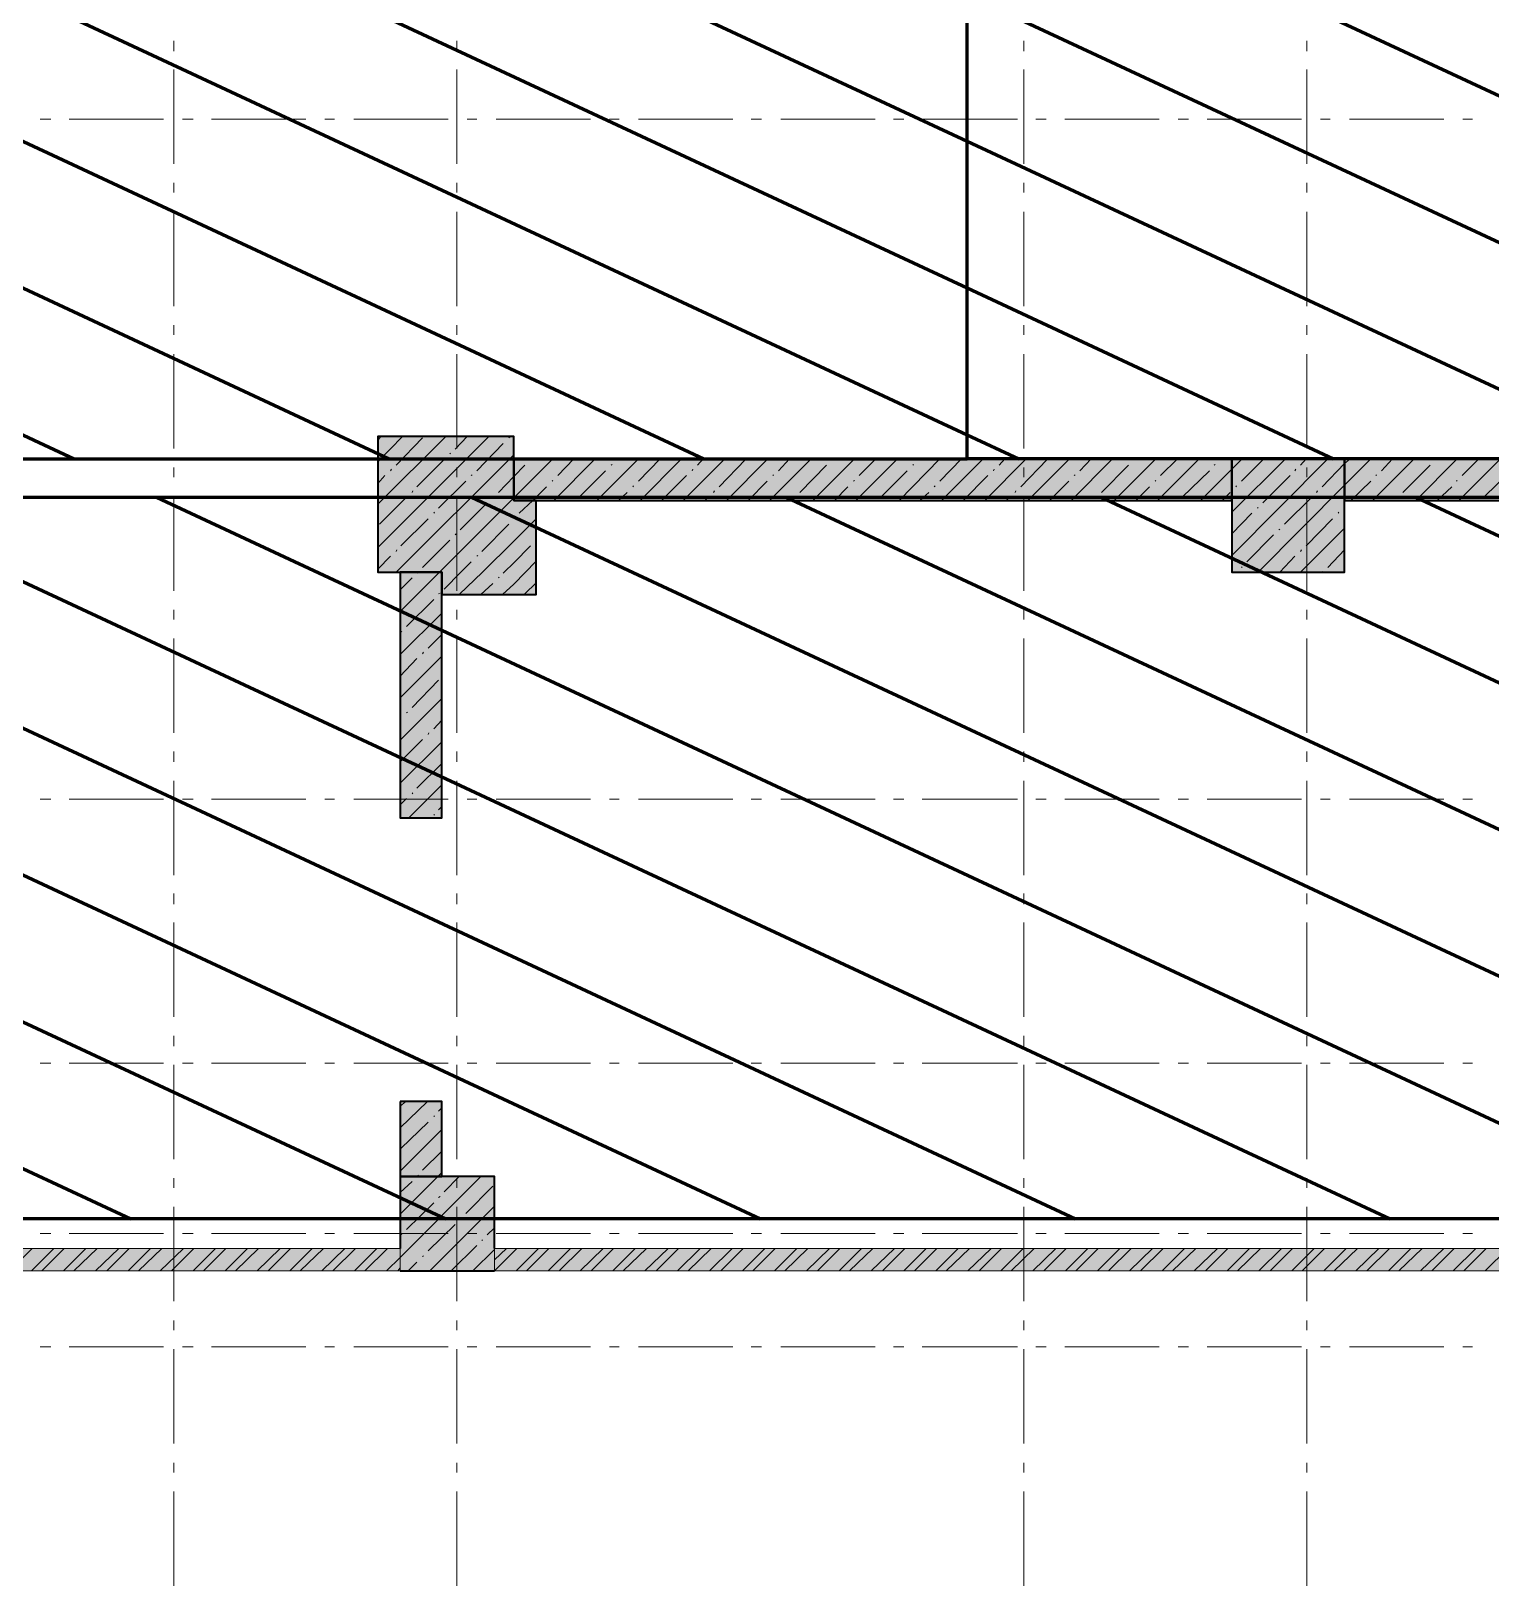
# Model space of a CAD drawing. Header units: millimetres. Extents: x -164500 to 426394, y -23753 to 102118.
# Drawn here: x -144455 to -136722, y 9803 to 18043 of the extents above; entities that cross this region are included whole.
import ezdxf

# ---------------------------------------------------------------- set-up
doc = ezdxf.new("R2010")
doc.units = ezdxf.units.MM
doc.layers.add('0) шлифовка', color=5, linetype='Continuous', lineweight=60)
doc.layers.add('PDF _Геометрия', color=7, linetype='Continuous', true_color=0x1f1f1f)
doc.layers.add('PDF _Сплошная заливка', color=7, linetype='Continuous', true_color=0xffffff)
doc.linetypes.add('зигзаг', pattern='A,0.00254,-5.08,[131,ltypeshp.shx,S=5.08,R=0,X=-5.08,Y=0],-10.16,[131,ltypeshp.shx,S=5.08,R=180,X=5.08,Y=0],-5.08', length=20.32254)
pattern_1 = [(155, (205553.1, 26879), (-297.8825, -638.811), [])]

msp = doc.modelspace()

# ---------------------------------------------------------------- hatches: boundary and pattern name
at = {"layer": '0) шлифовка', "true_color": 0x2776bb}
h = msp.add_hatch(dxfattribs=at)
h.set_pattern_fill('ANSI31', color=152, scale=222, angle=110)
h.set_pattern_definition(pattern_1)
h.paths.add_polyline_path([(-156073.471, 15776.332), (-139496.659, 15776.332), (-139496.659, 27246.871), (-156073.471, 27246.871)])
h = msp.add_hatch(dxfattribs=at)
h.set_pattern_fill('ANSI31', color=152, scale=222, angle=110)
h.set_pattern_definition(pattern_1)
h.paths.add_polyline_path([(-139496.659, 18724.827), (-129939.468, 18724.827), (-129939.468, 15776.332), (-139496.659, 15776.332)])
h = msp.add_hatch(dxfattribs=at)
h.set_pattern_fill('ANSI31', color=152, scale=222, angle=110)
h.set_pattern_definition(pattern_1)
h.paths.add_polyline_path([(-149541.029, 15572.987), (-136247.384, 15572.987), (-136247.384, 11747.569), (-149541.029, 11747.569)])
at = {"layer": 'PDF _Сплошная заливка', "linetype": 'зигзаг', "transparency": 33554559}
h = msp.add_hatch(color=256, dxfattribs=at)
h.paths.add_polyline_path([(-142500.226, 13874.214), (-142279.937, 13874.214), (-142279.937, 15174.771), (-142500.226, 15174.771)])
h.paths.add_polyline_path([(-142279.937, 12370.312), (-142500.226, 12370.312), (-142500.226, 11972.096), (-142279.937, 11972.096)])
h = msp.add_hatch(color=256, dxfattribs=at)
h.paths.add_polyline_path([(-149956.191, 11472.207), (-149956.191, 11590.825), (-152154.853, 11590.825), (-152154.853, 11472.207)])
h.paths.add_polyline_path([(-132887.963, 11590.825), (-132887.963, 11472.207), (-129791.196, 11472.207), (-129791.196, 11590.825)])
h.paths.add_polyline_path([(-132892.2, 11472.207), (-132892.2, 11590.825), (-135993.203, 11590.825), (-135993.203, 11472.207)])
h.paths.add_polyline_path([(-136493.091, 11472.207), (-136493.091, 11590.825), (-142000.338, 11590.825), (-142000.338, 11472.207)])
h.paths.add_polyline_path([(-142500.226, 11472.207), (-142500.226, 11590.825), (-145109.814, 11590.825), (-145109.814, 11472.207)])
h.paths.add_polyline_path([(-146215.5, 11472.207), (-146215.5, 11590.825), (-149452.066, 11590.825), (-149452.066, 11472.207)])

# ---------------------------------------------------------------- linework, layer by layer
at = {"layer": '0) шлифовка'}
for points in [[(-156073.471, 15776.332), (-139496.659, 15776.332), (-139496.659, 27246.871), (-156073.471, 27246.871)], [(-139496.659, 18724.827), (-129939.468, 18724.827), (-129939.468, 15776.332), (-139496.659, 15776.332)], [(-149541.029, 15572.987), (-136247.384, 15572.987), (-136247.384, 11747.569), (-149541.029, 11747.569)]]:
    msp.add_lwpolyline(points, close=True, dxfattribs=at)
at = {"layer": 'PDF _Геометрия', "color": 7, "lineweight": 9}
for points in [[(-143699.112, 17936.867), (-143699.112, 17991.94)], [(-142199.446, 17936.867), (-142199.446, 17991.94)], [(-139195.879, 17936.867), (-139195.879, 17991.94)], [(-137696.213, 17936.867), (-137696.213, 17991.94)], [(-143699.112, 17339.543), (-143699.112, 17839.431)], [(-142199.446, 17339.543), (-142199.446, 17839.431)], [(-139195.879, 17339.543), (-139195.879, 17839.431)], [(-137696.213, 17339.543), (-137696.213, 17839.431)], [(-144406.581, 17576.778), (-144351.508, 17576.778)], [(-144254.073, 17576.778), (-143754.184, 17576.778)], [(-143652.512, 17576.778), (-143597.439, 17576.778)], [(-143500.003, 17576.778), (-143000.115, 17576.778)], [(-142898.443, 17576.778), (-142847.607, 17576.778)], [(-142745.934, 17576.778), (-142246.046, 17576.778)], [(-142144.374, 17576.778), (-142093.537, 17576.778)], [(-141991.865, 17576.778), (-141491.977, 17576.778)], [(-141390.304, 17576.778), (-141339.468, 17576.778)], [(-141237.796, 17576.778), (-140737.908, 17576.778)], [(-140640.472, 17576.778), (-140585.399, 17576.778)], [(-140483.727, 17576.778), (-139983.838, 17576.778)], [(-139886.403, 17576.778), (-139831.33, 17576.778)], [(-139733.894, 17576.778), (-139229.769, 17576.778)], [(-139132.333, 17576.778), (-139077.261, 17576.778)], [(-138979.825, 17576.778), (-138479.937, 17576.778)], [(-138378.264, 17576.778), (-138323.192, 17576.778)], [(-138225.756, 17576.778), (-137725.867, 17576.778)], [(-137624.195, 17576.778), (-137573.359, 17576.778)], [(-137471.687, 17576.778), (-136971.798, 17576.778)], [(-136870.126, 17576.778), (-136819.29, 17576.778)], [(-143699.112, 17187.034), (-143699.112, 17237.87)], [(-142199.446, 17187.034), (-142199.446, 17237.87)], [(-139195.879, 17187.034), (-139195.879, 17237.87)], [(-137696.213, 17187.034), (-137696.213, 17237.87)], [(-143699.112, 16585.474), (-143699.112, 17085.362)], [(-142199.446, 16585.474), (-142199.446, 17085.362)], [(-139195.879, 16585.474), (-139195.879, 17085.362)], [(-137696.213, 16585.474), (-137696.213, 17085.362)], [(-143699.112, 16432.965), (-143699.112, 16483.801)], [(-142199.446, 16432.965), (-142199.446, 16483.801)], [(-139195.879, 16432.965), (-139195.879, 16483.801)], [(-137696.213, 16432.965), (-137696.213, 16483.801)], [(-143699.112, 15831.404), (-143699.112, 16331.293)], [(-142199.446, 15831.404), (-142199.446, 16331.293)], [(-139195.879, 15831.404), (-139195.879, 16331.293)], [(-137696.213, 15831.404), (-137696.213, 16331.293)], [(-143699.112, 15678.896), (-143699.112, 15729.732)], [(-142199.446, 15678.896), (-142199.446, 15729.732)], [(-139195.879, 15678.896), (-139195.879, 15729.732)], [(-137696.213, 15678.896), (-137696.213, 15729.732)], [(-143699.112, 15077.335), (-143699.112, 15577.224)], [(-142199.446, 15077.335), (-142199.446, 15577.224)], [(-139195.879, 15077.335), (-139195.879, 15577.224)], [(-137696.213, 15077.335), (-137696.213, 15577.224)], [(-144406.581, 15572.987), (-144351.508, 15572.987)], [(-144254.073, 15572.987), (-143754.184, 15572.987)], [(-143652.512, 15572.987), (-143597.439, 15572.987)], [(-143500.003, 15572.987), (-143000.115, 15572.987)], [(-142898.443, 15572.987), (-142847.607, 15572.987)], [(-142745.934, 15572.987), (-142246.046, 15572.987)], [(-142144.374, 15572.987), (-142093.537, 15572.987)], [(-141991.865, 15572.987), (-141491.977, 15572.987)], [(-141390.304, 15572.987), (-141339.468, 15572.987)], [(-141237.796, 15572.987), (-140737.908, 15572.987)], [(-140640.472, 15572.987), (-140585.399, 15572.987)], [(-140483.727, 15572.987), (-139983.838, 15572.987)], [(-139886.403, 15572.987), (-139831.33, 15572.987)], [(-139733.894, 15572.987), (-139229.769, 15572.987)], [(-139132.333, 15572.987), (-139077.261, 15572.987)], [(-138979.825, 15572.987), (-138479.937, 15572.987)], [(-138378.264, 15572.987), (-138323.192, 15572.987)], [(-138225.756, 15572.987), (-137725.867, 15572.987)], [(-137624.195, 15572.987), (-137573.359, 15572.987)], [(-137471.687, 15572.987), (-136971.798, 15572.987)], [(-136870.126, 15572.987), (-136819.29, 15572.987)], [(-143699.112, 14924.827), (-143699.112, 14975.663)], [(-142199.446, 14924.827), (-142199.446, 14975.663)], [(-139195.879, 14924.827), (-139195.879, 14975.663)], [(-137696.213, 14924.827), (-137696.213, 14975.663)], [(-143699.112, 14323.266), (-143699.112, 14823.155)], [(-142199.446, 14323.266), (-142199.446, 14823.155)], [(-139195.879, 14323.266), (-139195.879, 14823.155)], [(-137696.213, 14323.266), (-137696.213, 14823.155)], [(-143699.112, 14170.758), (-143699.112, 14225.83)], [(-142199.446, 14170.758), (-142199.446, 14225.83)], [(-139195.879, 14170.758), (-139195.879, 14225.83)], [(-137696.213, 14170.758), (-137696.213, 14225.83)], [(-143699.112, 13569.197), (-143699.112, 14069.086)], [(-142199.446, 13569.197), (-142199.446, 14069.086)], [(-139195.879, 13569.197), (-139195.879, 14069.086)], [(-137696.213, 13569.197), (-137696.213, 14069.086)], [(-144406.581, 13971.65), (-144351.508, 13971.65)], [(-144254.073, 13971.65), (-143754.184, 13971.65)], [(-143652.512, 13971.65), (-143597.439, 13971.65)], [(-143500.003, 13971.65), (-143000.115, 13971.65)], [(-142898.443, 13971.65), (-142847.607, 13971.65)], [(-142745.934, 13971.65), (-142246.046, 13971.65)], [(-142144.374, 13971.65), (-142093.537, 13971.65)], [(-141991.865, 13971.65), (-141491.977, 13971.65)], [(-141390.304, 13971.65), (-141339.468, 13971.65)], [(-141237.796, 13971.65), (-140737.908, 13971.65)], [(-140640.472, 13971.65), (-140585.399, 13971.65)], [(-140483.727, 13971.65), (-139983.838, 13971.65)], [(-139886.403, 13971.65), (-139831.33, 13971.65)], [(-139733.894, 13971.65), (-139229.769, 13971.65)], [(-139132.333, 13971.65), (-139077.261, 13971.65)], [(-138979.825, 13971.65), (-138479.937, 13971.65)], [(-138378.264, 13971.65), (-138323.192, 13971.65)], [(-138225.756, 13971.65), (-137725.867, 13971.65)], [(-137624.195, 13971.65), (-137573.359, 13971.65)], [(-137471.687, 13971.65), (-136971.798, 13971.65)], [(-136870.126, 13971.65), (-136819.29, 13971.65)], [(-143699.112, 13416.689), (-143699.112, 13471.761)], [(-142199.446, 13416.689), (-142199.446, 13471.761)], [(-139195.879, 13416.689), (-139195.879, 13471.761)], [(-137696.213, 13416.689), (-137696.213, 13471.761)], [(-143699.112, 12819.364), (-143699.112, 13319.253)], [(-142199.446, 12819.364), (-142199.446, 13319.253)], [(-139195.879, 12819.364), (-139195.879, 13319.253)], [(-137696.213, 12819.364), (-137696.213, 13319.253)], [(-143699.112, 12662.62), (-143699.112, 12717.692)], [(-142199.446, 12662.62), (-142199.446, 12717.692)], [(-139195.879, 12662.62), (-139195.879, 12717.692)], [(-137696.213, 12662.62), (-137696.213, 12717.692)], [(-144406.581, 12573.656), (-144351.508, 12573.656)], [(-144254.073, 12573.656), (-143754.184, 12573.656)], [(-143699.112, 12065.295), (-143699.112, 12565.184)], [(-143652.512, 12573.656), (-143597.439, 12573.656)], [(-143500.003, 12573.656), (-143000.115, 12573.656)], [(-142898.443, 12573.656), (-142847.607, 12573.656)], [(-142745.934, 12573.656), (-142246.046, 12573.656)], [(-142199.446, 12065.295), (-142199.446, 12565.184)], [(-142144.374, 12573.656), (-142093.537, 12573.656)], [(-141991.865, 12573.656), (-141491.977, 12573.656)], [(-141390.304, 12573.656), (-141339.468, 12573.656)], [(-141237.796, 12573.656), (-140737.908, 12573.656)], [(-140640.472, 12573.656), (-140585.399, 12573.656)], [(-140483.727, 12573.656), (-139983.838, 12573.656)], [(-139886.403, 12573.656), (-139831.33, 12573.656)], [(-139733.894, 12573.656), (-139229.769, 12573.656)], [(-139195.879, 12065.295), (-139195.879, 12565.184)], [(-139132.333, 12573.656), (-139077.261, 12573.656)], [(-138979.825, 12573.656), (-138479.937, 12573.656)], [(-138378.264, 12573.656), (-138323.192, 12573.656)], [(-138225.756, 12573.656), (-137725.867, 12573.656)], [(-137696.213, 12065.295), (-137696.213, 12565.184)], [(-137624.195, 12573.656), (-137573.359, 12573.656)], [(-137471.687, 12573.656), (-136971.798, 12573.656)], [(-136870.126, 12573.656), (-136819.29, 12573.656)], [(-143699.112, 11912.787), (-143699.112, 11963.623)], [(-142199.446, 11912.787), (-142199.446, 11963.623)], [(-139195.879, 11912.787), (-139195.879, 11963.623)], [(-137696.213, 11912.787), (-137696.213, 11963.623)], [(-143699.112, 11311.226), (-143699.112, 11811.115)], [(-142199.446, 11311.226), (-142199.446, 11811.115)], [(-139195.879, 11311.226), (-139195.879, 11811.115)], [(-137696.213, 11311.226), (-137696.213, 11811.115)], [(-144406.581, 11671.315), (-144351.508, 11671.315)], [(-144254.073, 11671.315), (-143754.184, 11671.315)], [(-143652.512, 11671.315), (-143597.439, 11671.315)], [(-143500.003, 11671.315), (-143000.115, 11671.315)], [(-142898.443, 11671.315), (-142847.607, 11671.315)], [(-142745.934, 11671.315), (-142246.046, 11671.315)], [(-142144.374, 11671.315), (-142093.537, 11671.315)], [(-141991.865, 11671.315), (-141491.977, 11671.315)], [(-141390.304, 11671.315), (-141339.468, 11671.315)], [(-141237.796, 11671.315), (-140737.908, 11671.315)], [(-140640.472, 11671.315), (-140585.399, 11671.315)], [(-140483.727, 11671.315), (-139983.838, 11671.315)], [(-139886.403, 11671.315), (-139831.33, 11671.315)], [(-139733.894, 11671.315), (-139229.769, 11671.315)], [(-139132.333, 11671.315), (-139077.261, 11671.315)], [(-138979.825, 11671.315), (-138479.937, 11671.315)], [(-138378.264, 11671.315), (-138323.192, 11671.315)], [(-138225.756, 11671.315), (-137725.867, 11671.315)], [(-137624.195, 11671.315), (-137573.359, 11671.315)], [(-137471.687, 11671.315), (-136971.798, 11671.315)], [(-136870.126, 11671.315), (-136819.29, 11671.315)], [(-142500.226, 11590.825), (-142500.226, 11472.207)], [(-142000.338, 11472.207), (-142000.338, 11590.825)], [(-143699.112, 11158.718), (-143699.112, 11209.554)], [(-142199.446, 11158.718), (-142199.446, 11209.554)], [(-139195.879, 11158.718), (-139195.879, 11209.554)], [(-137696.213, 11158.718), (-137696.213, 11209.554)], [(-144406.581, 11069.754), (-144351.508, 11069.754)], [(-144254.073, 11069.754), (-143754.184, 11069.754)], [(-143699.112, 10557.157), (-143699.112, 11057.045)], [(-143652.512, 11069.754), (-143597.439, 11069.754)], [(-143500.003, 11069.754), (-143000.115, 11069.754)], [(-142898.443, 11069.754), (-142847.607, 11069.754)], [(-142745.934, 11069.754), (-142246.046, 11069.754)], [(-142199.446, 10557.157), (-142199.446, 11057.045)], [(-142144.374, 11069.754), (-142093.537, 11069.754)], [(-141991.865, 11069.754), (-141491.977, 11069.754)], [(-141390.304, 11069.754), (-141339.468, 11069.754)], [(-141237.796, 11069.754), (-140737.908, 11069.754)], [(-140640.472, 11069.754), (-140585.399, 11069.754)], [(-140483.727, 11069.754), (-139983.838, 11069.754)], [(-139886.403, 11069.754), (-139831.33, 11069.754)], [(-139733.894, 11069.754), (-139229.769, 11069.754)], [(-139195.879, 10557.157), (-139195.879, 11057.045)], [(-139132.333, 11069.754), (-139077.261, 11069.754)], [(-138979.825, 11069.754), (-138479.937, 11069.754)], [(-138378.264, 11069.754), (-138323.192, 11069.754)], [(-138225.756, 11069.754), (-137725.867, 11069.754)], [(-137696.213, 10557.157), (-137696.213, 11057.045)], [(-137624.195, 11069.754), (-137573.359, 11069.754)], [(-137471.687, 11069.754), (-136971.798, 11069.754)], [(-136870.126, 11069.754), (-136819.29, 11069.754)], [(-143699.112, 10404.649), (-143699.112, 10455.485)], [(-142199.446, 10404.649), (-142199.446, 10455.485)], [(-139195.879, 10404.649), (-139195.879, 10455.485)], [(-137696.213, 10404.649), (-137696.213, 10455.485)], [(-143699.112, 9803.088), (-143699.112, 10302.976)], [(-142199.446, 9803.088), (-142199.446, 10302.976)], [(-139195.879, 9803.088), (-139195.879, 10302.976)], [(-137696.213, 9803.088), (-137696.213, 10302.976)]]:
    msp.add_lwpolyline(points, dxfattribs=at)
at = {"layer": 'PDF _Геометрия', "lineweight": 9}
for points in [[(-142618.844, 15759.387), (-142487.517, 15894.95)], [(-142618.844, 15534.86), (-142258.755, 15894.95)], [(-142618.844, 15306.098), (-142029.992, 15894.95)], [(-142618.844, 15873.768), (-142601.899, 15894.95)], [(-142521.408, 15742.441), (-142381.609, 15886.477)], [(-142207.919, 15827.168), (-142144.374, 15894.95)], [(-142093.537, 15712.787), (-141953.738, 15856.822)], [(-141924.084, 15886.477), (-141919.847, 15890.713)], [(-142521.408, 15174.771), (-141898.666, 15797.514)], [(-142500.226, 14967.19), (-142292.646, 15174.771), (-141898.666, 15568.751), (-141691.085, 15776.332)], [(-142411.263, 15628.06), (-142267.228, 15772.096)], [(-142237.573, 15801.75), (-142233.337, 15805.986)], [(-141979.156, 15598.406), (-141898.666, 15683.132), (-141839.357, 15742.441)], [(-141809.702, 15772.096), (-141805.466, 15776.332)], [(-141686.848, 15556.042), (-141466.559, 15776.332)], [(-141665.667, 15687.369), (-141580.94, 15776.332)], [(-141458.086, 15556.042), (-141237.796, 15776.332)], [(-141381.832, 15742.441), (-141377.595, 15746.678)], [(-141352.177, 15772.096), (-141352.177, 15776.332)], [(-141237.796, 15657.714), (-141123.415, 15776.332)], [(-141229.323, 15556.042), (-141009.034, 15776.332)], [(-141000.561, 15556.042), (-140780.271, 15776.332)], [(-140924.307, 15742.441), (-140894.652, 15776.332)], [(-140809.925, 15628.06), (-140670.126, 15772.096)], [(-140771.798, 15556.042), (-140551.508, 15776.332)], [(-140543.036, 15556.042), (-140322.746, 15776.332)], [(-140496.436, 15712.787), (-140437.127, 15776.332)], [(-140382.055, 15598.406), (-140242.255, 15742.441)], [(-140314.273, 15556.042), (-140093.983, 15776.332)], [(-140212.601, 15772.096), (-140208.365, 15776.332)], [(-140085.511, 15556.042), (-139865.221, 15776.332)], [(-140068.565, 15687.369), (-139979.602, 15776.332)], [(-139856.748, 15556.042), (-139640.695, 15776.332)], [(-139784.73, 15742.441), (-139780.494, 15746.678)], [(-139755.076, 15772.096), (-139750.84, 15776.332)], [(-139640.695, 15657.714), (-139526.313, 15776.332)], [(-139632.222, 15556.042), (-139411.932, 15776.332)], [(-139403.459, 15556.042), (-139183.17, 15776.332)], [(-139327.205, 15742.441), (-139297.551, 15776.332)], [(-139212.824, 15628.06), (-139073.025, 15772.096)], [(-139174.697, 15556.042), (-138954.407, 15776.332)], [(-138945.934, 15556.042), (-138725.644, 15776.332)], [(-138899.335, 15712.787), (-138840.026, 15776.332)], [(-138784.953, 15598.406), (-138640.918, 15742.441)], [(-138717.172, 15556.042), (-138496.882, 15776.332)], [(-138615.5, 15772.096), (-138611.263, 15776.332)], [(-138488.409, 15556.042), (-138268.119, 15776.332)], [(-138471.464, 15687.369), (-138382.501, 15776.332)], [(-138259.647, 15556.042), (-138094.429, 15721.259), (-138039.357, 15776.332)], [(-138187.629, 15742.441), (-138183.392, 15746.678)], [(-138157.974, 15772.096), (-138153.738, 15776.332)], [(-138094.429, 15492.497), (-137810.594, 15776.332)], [(-138094.429, 15263.734), (-137586.068, 15776.332)], [(-138043.593, 15657.714), (-137924.976, 15776.332)], [(-137954.63, 15174.771), (-137497.105, 15636.533), (-137357.306, 15776.332)], [(-137730.104, 15742.441), (-137700.449, 15776.332)], [(-137615.722, 15628.06), (-137497.105, 15750.914), (-137471.687, 15772.096)], [(-137348.833, 15556.042), (-137128.543, 15776.332)], [(-137302.233, 15712.787), (-137242.924, 15776.332)], [(-137187.852, 15598.406), (-137043.816, 15742.441)], [(-137120.07, 15556.042), (-136899.78, 15776.332)], [(-137018.398, 15772.096), (-137014.162, 15776.332)], [(-136891.308, 15556.042), (-136671.018, 15776.332)], [(-136874.362, 15687.369), (-136785.399, 15776.332)], [(-142618.844, 15645.005), (-142580.717, 15687.369)], [(-142551.063, 15712.787), (-142546.826, 15721.259)], [(-142296.882, 15513.679), (-142152.846, 15657.714)], [(-142123.192, 15687.369), (-142118.955, 15691.605)], [(-141695.321, 15657.714), (-141691.085, 15661.951)], [(-141551.285, 15572.987), (-141411.486, 15712.787)], [(-141114.942, 15556.042), (-140983.615, 15687.369)], [(-140953.961, 15712.787), (-140949.725, 15721.259)], [(-140657.417, 15556.042), (-140555.745, 15657.714)], [(-140526.09, 15687.369), (-140521.854, 15691.605)], [(-140098.22, 15657.714), (-140093.983, 15661.951)], [(-139954.184, 15572.987), (-139814.385, 15712.787)], [(-139517.841, 15556.042), (-139386.514, 15687.369)], [(-139356.86, 15712.787), (-139352.623, 15721.259)], [(-139060.316, 15556.042), (-138958.643, 15657.714)], [(-138928.989, 15687.369), (-138924.753, 15691.605)], [(-138501.118, 15657.714), (-138496.882, 15661.951)], [(-138357.083, 15572.987), (-138213.047, 15712.787)], [(-137929.212, 15543.333), (-137785.176, 15687.369)], [(-137759.758, 15712.787), (-137755.522, 15721.259)], [(-137463.214, 15556.042), (-137357.306, 15657.714)], [(-137331.887, 15687.369), (-137327.651, 15691.605)], [(-136904.017, 15657.714), (-136899.78, 15661.951)], [(-136759.981, 15572.987), (-136615.945, 15712.787)], [(-142436.681, 15598.406), (-142432.445, 15606.878)], [(-142008.811, 15572.987), (-142004.574, 15577.224)], [(-141869.011, 15488.261), (-141796.993, 15556.042), (-141724.976, 15628.06)], [(-141343.705, 15556.042), (-141297.105, 15598.406)], [(-141267.45, 15628.06), (-141263.214, 15632.296)], [(-140839.58, 15598.406), (-140835.343, 15606.878)], [(-140411.709, 15572.987), (-140407.473, 15577.224)], [(-140199.892, 15556.042), (-140127.874, 15628.06)], [(-139746.603, 15556.042), (-139700.003, 15598.406)], [(-139670.349, 15628.06), (-139666.113, 15632.296)], [(-139242.478, 15598.406), (-139238.242, 15606.878)], [(-138814.608, 15572.987), (-138810.371, 15577.224)], [(-138602.79, 15556.042), (-138530.773, 15628.06)], [(-138145.265, 15556.042), (-138102.902, 15598.406)], [(-138073.248, 15628.06), (-138069.011, 15632.296)], [(-137645.377, 15598.406), (-137641.141, 15606.878)], [(-137217.506, 15572.987), (-137213.27, 15577.224)], [(-137005.689, 15556.042), (-136929.435, 15628.06)], [(-142610.371, 15428.952), (-142466.336, 15572.987)], [(-142322.3, 15488.261), (-142318.064, 15492.497)], [(-142182.501, 15399.297), (-142038.465, 15543.333)], [(-140886.18, 15556.042), (-140869.234, 15572.987)], [(-139289.078, 15556.042), (-139272.133, 15572.987)], [(-137958.866, 15513.679), (-137954.63, 15517.915)], [(-137814.831, 15428.952), (-137670.795, 15572.987)], [(-137530.996, 15488.261), (-137526.759, 15492.497)], [(-137501.341, 15513.679), (-137497.105, 15522.151)], [(-142495.99, 15314.571), (-142351.954, 15458.606)], [(-142186.737, 15056.154), (-142063.883, 15174.771), (-141898.666, 15339.989), (-141780.048, 15458.606)], [(-142068.119, 15284.916), (-141924.084, 15428.952)], [(-141894.429, 15458.606), (-141890.193, 15462.843)], [(-138094.429, 15378.116), (-137988.521, 15488.261)], [(-137700.449, 15314.571), (-137560.65, 15458.606)], [(-142381.609, 15200.189), (-142237.573, 15344.225)], [(-142207.919, 15373.879), (-142203.682, 15378.116)], [(-141780.048, 15344.225), (-141780.048, 15348.461)], [(-138013.939, 15229.844), (-137874.139, 15373.879)], [(-137844.485, 15399.297), (-137840.249, 15403.534)], [(-137730.104, 15174.771), (-137497.105, 15407.77)], [(-142618.844, 15191.717), (-142551.063, 15259.498)], [(-142521.408, 15284.916), (-142517.172, 15293.389)], [(-142093.537, 15259.498), (-142089.301, 15263.734)], [(-141953.738, 15170.535), (-141949.502, 15174.771), (-141898.666, 15225.607), (-141809.702, 15314.571)], [(-137840.249, 15174.771), (-137759.758, 15259.498)], [(-137730.104, 15284.916), (-137725.867, 15293.389)], [(-137586.068, 15200.189), (-137497.105, 15293.389)], [(-142411.263, 15170.535), (-142407.027, 15174.771), (-142402.79, 15179.008)], [(-142267.228, 15085.808), (-142178.264, 15174.771), (-142123.192, 15229.844)], [(-141957.974, 15056.154), (-141898.666, 15111.226), (-141780.048, 15234.08)], [(-138043.593, 15200.189), (-138039.357, 15204.426)], [(-137615.722, 15174.771), (-137611.486, 15179.008)], [(-137501.341, 15174.771), (-137497.105, 15179.008)], [(-142500.226, 15081.572), (-142436.681, 15145.117)], [(-142072.356, 15056.154), (-142008.811, 15115.462)], [(-141979.156, 15145.117), (-141974.92, 15149.353)], [(-141839.357, 15060.39), (-141780.048, 15119.699)], [(-142466.336, 14886.7), (-142322.3, 15030.736)], [(-142296.882, 15060.39), (-142288.409, 15064.626)], [(-142500.226, 14738.428), (-142279.937, 14958.718)], [(-142495.99, 14857.045), (-142491.754, 14861.282)], [(-142351.954, 14772.319), (-142279.937, 14844.336)], [(-142381.609, 14742.664), (-142377.372, 14751.137)], [(-142500.226, 14509.665), (-142279.937, 14729.955)], [(-142500.226, 14624.047), (-142411.263, 14717.246)], [(-142436.681, 14458.829), (-142296.882, 14602.865)], [(-142500.226, 14285.139), (-142279.937, 14505.429)], [(-142466.336, 14429.175), (-142462.099, 14433.411)], [(-142500.226, 14399.52), (-142495.99, 14403.757)], [(-142322.3, 14344.448), (-142279.937, 14391.048)], [(-142500.226, 14170.758), (-142381.609, 14289.375)], [(-142500.226, 14056.377), (-142279.937, 14276.666)], [(-142351.954, 14314.793), (-142347.718, 14323.266)], [(-142411.263, 14030.958), (-142279.937, 14162.285)], [(-142453.627, 13874.214), (-142279.937, 14047.904)], [(-142500.226, 13941.995), (-142466.336, 13975.886)], [(-142436.681, 14001.304), (-142432.445, 14005.54)], [(-142296.882, 13916.577), (-142279.937, 13933.523)], [(-142322.3, 13886.923), (-142318.064, 13891.159)], [(-142500.226, 12230.513), (-142356.191, 12370.312)], [(-142500.226, 12344.894), (-142470.572, 12370.312)], [(-142322.3, 12289.821), (-142318.064, 12294.058)], [(-142296.882, 12319.476), (-142279.937, 12336.421)], [(-142500.226, 12001.75), (-142279.937, 12222.04)], [(-142495.99, 12120.368), (-142351.954, 12260.167)], [(-142381.609, 12005.986), (-142279.937, 12107.659)], [(-142500.226, 11772.987), (-142301.118, 11972.096), (-142279.937, 11993.277)], [(-142500.226, 11544.225), (-142072.356, 11972.096)], [(-142411.263, 11976.332), (-142402.79, 11980.568)], [(-142267.228, 11891.605), (-142186.737, 11972.096)], [(-142500.226, 11887.369), (-142436.681, 11946.678)], [(-142296.882, 11861.951), (-142288.409, 11866.187)], [(-142152.846, 11777.224), (-142008.811, 11921.259)], [(-142466.336, 11692.497), (-142322.3, 11832.296)], [(-142343.482, 11472.207), (-142000.338, 11815.351)], [(-142351.954, 11578.116), (-142207.919, 11717.915)], [(-142182.501, 11747.569), (-142178.264, 11751.806)], [(-142038.465, 11662.843), (-142000.338, 11700.97)], [(-142495.99, 11662.843), (-142491.754, 11667.079)], [(-142068.119, 11633.188), (-142063.883, 11637.424)], [(-142381.609, 11548.461), (-142377.372, 11552.698)], [(-142229.1, 11472.207), (-142093.537, 11607.77)], [(-142114.719, 11472.207), (-142000.338, 11586.588)], [(-142457.863, 11472.207), (-142411.263, 11518.807)], [(-142000.338, 11472.207), (-142000.338, 11472.207)]]:
    msp.add_lwpolyline(points, dxfattribs=at)
at = {"layer": 'PDF _Геометрия', "color": 7, "lineweight": 40}
for points in [[(-142279.937, 15056.154), (-141898.666, 15056.154), (-141780.048, 15056.154), (-141780.048, 15556.042), (-141898.666, 15556.042), (-141898.666, 15894.95), (-142618.844, 15894.95), (-142618.844, 15174.771), (-142279.937, 15174.771)], [(-138094.429, 15776.332), (-141898.666, 15776.332), (-141898.666, 15556.042), (-138094.429, 15556.042)], [(-137497.105, 15776.332), (-138094.429, 15776.332), (-138094.429, 15174.771), (-137497.105, 15174.771)], [(-142500.226, 15174.771), (-142500.226, 13874.214), (-142279.937, 13874.214), (-142279.937, 15174.771)], [(-142500.226, 12370.312), (-142500.226, 11972.096), (-142279.937, 11972.096), (-142279.937, 12370.312)]]:
    msp.add_lwpolyline(points, close=True, dxfattribs=at)
for points in [[(-129558.197, 14573.21), (-135993.203, 14573.21), (-135993.203, 15556.042), (-134294.429, 15556.042), (-134294.429, 15776.332), (-137497.105, 15776.332), (-137497.105, 15556.042), (-136213.493, 15556.042), (-136213.493, 13874.214), (-135993.203, 13874.214), (-135993.203, 14352.921), (-129439.58, 14352.921), (-129439.58, 14573.21)], [(-142000.338, 11590.825), (-142000.338, 11972.096), (-142500.226, 11972.096), (-142500.226, 11590.825)], [(-142500.226, 11472.207), (-142000.338, 11472.207)]]:
    msp.add_lwpolyline(points, dxfattribs=at)
at = {"layer": 'PDF _Геометрия', "color": 16, "lineweight": 9, "true_color": 0x800000}
for points in [[(-142500.226, 11590.825), (-145109.814, 11590.825), (-145109.814, 11472.207), (-142500.226, 11472.207)], [(-142000.338, 11472.207), (-136493.091, 11472.207), (-136493.091, 11590.825), (-142000.338, 11590.825)]]:
    msp.add_lwpolyline(points, close=True, dxfattribs=at)
at = {"layer": 'PDF _Геометрия', "color": 15, "lineweight": 9, "true_color": 0xa54a4a}
for points in [[(-144567.562, 11472.207), (-144448.944, 11590.825)], [(-144453.181, 11472.207), (-144334.563, 11590.825)], [(-144398.108, 11472.207), (-144279.491, 11590.825)], [(-144283.727, 11472.207), (-144165.109, 11590.825)], [(-144228.654, 11472.207), (-144105.801, 11590.825)], [(-144114.273, 11472.207), (-143991.419, 11590.825)], [(-144054.964, 11472.207), (-143936.347, 11590.825)], [(-143940.583, 11472.207), (-143821.966, 11590.825)], [(-143885.511, 11472.207), (-143762.657, 11590.825)], [(-143771.129, 11472.207), (-143648.275, 11590.825)], [(-143711.821, 11472.207), (-143593.203, 11590.825)], [(-143597.439, 11472.207), (-143478.822, 11590.825)], [(-143542.367, 11472.207), (-143423.749, 11590.825)], [(-143427.986, 11472.207), (-143309.368, 11590.825)], [(-143372.913, 11472.207), (-143250.059, 11590.825)], [(-143258.532, 11472.207), (-143135.678, 11590.825)], [(-143199.223, 11472.207), (-143080.605, 11590.825)], [(-143084.842, 11472.207), (-142966.224, 11590.825)], [(-143029.769, 11472.207), (-142906.915, 11590.825)], [(-142915.388, 11472.207), (-142792.534, 11590.825)], [(-142856.079, 11472.207), (-142737.462, 11590.825)], [(-142741.698, 11472.207), (-142623.08, 11590.825)], [(-142686.625, 11472.207), (-142568.008, 11590.825)], [(-142572.244, 11472.207), (-142500.226, 11544.225)], [(-142000.338, 11531.516), (-141936.793, 11590.825)], [(-142000.338, 11472.207), (-141881.72, 11590.825)], [(-141885.957, 11472.207), (-141767.339, 11590.825)], [(-141830.884, 11472.207), (-141712.267, 11590.825)], [(-141716.503, 11472.207), (-141597.885, 11590.825)], [(-141657.194, 11472.207), (-141538.576, 11590.825)], [(-141547.049, 11472.207), (-141424.195, 11590.825)], [(-141487.74, 11472.207), (-141369.123, 11590.825)], [(-141373.359, 11472.207), (-141254.741, 11590.825)], [(-141318.287, 11472.207), (-141195.433, 11590.825)], [(-141203.905, 11472.207), (-141081.051, 11590.825)], [(-141144.597, 11472.207), (-141025.979, 11590.825)], [(-141030.215, 11472.207), (-140911.598, 11590.825)], [(-140975.143, 11472.207), (-140852.289, 11590.825)], [(-140860.762, 11472.207), (-140742.144, 11590.825)], [(-140801.453, 11472.207), (-140682.835, 11590.825)], [(-140687.071, 11472.207), (-140568.454, 11590.825)], [(-140631.999, 11472.207), (-140513.381, 11590.825)], [(-140517.618, 11472.207), (-140399, 11590.825)], [(-140462.545, 11472.207), (-140339.691, 11590.825)], [(-140348.164, 11472.207), (-140225.31, 11590.825)], [(-140288.855, 11472.207), (-140170.238, 11590.825)], [(-140174.474, 11472.207), (-140055.856, 11590.825)], [(-140119.401, 11472.207), (-139996.547, 11590.825)], [(-140005.02, 11472.207), (-139882.166, 11590.825)], [(-139945.711, 11472.207), (-139827.094, 11590.825)], [(-139831.33, 11472.207), (-139712.712, 11590.825)], [(-139776.258, 11472.207), (-139657.64, 11590.825)], [(-139661.876, 11472.207), (-139543.259, 11590.825)], [(-139606.804, 11472.207), (-139483.95, 11590.825)], [(-139492.423, 11472.207), (-139369.569, 11590.825)], [(-139433.114, 11472.207), (-139314.496, 11590.825)], [(-139318.733, 11472.207), (-139200.115, 11590.825)], [(-139263.66, 11472.207), (-139140.806, 11590.825)], [(-139149.279, 11472.207), (-139026.425, 11590.825)], [(-139089.97, 11472.207), (-138971.352, 11590.825)], [(-138975.589, 11472.207), (-138856.971, 11590.825)], [(-138920.516, 11472.207), (-138801.899, 11590.825)], [(-138806.135, 11472.207), (-138687.517, 11590.825)], [(-138746.826, 11472.207), (-138628.209, 11590.825)], [(-138636.681, 11472.207), (-138513.827, 11590.825)], [(-138577.372, 11472.207), (-138458.755, 11590.825)], [(-138462.991, 11472.207), (-138344.374, 11590.825)], [(-138407.919, 11472.207), (-138285.065, 11590.825)], [(-138293.537, 11472.207), (-138170.683, 11590.825)], [(-138234.229, 11472.207), (-138115.611, 11590.825)], [(-138119.847, 11472.207), (-138001.23, 11590.825)], [(-138064.775, 11472.207), (-137941.921, 11590.825)], [(-137950.394, 11472.207), (-137831.776, 11590.825)], [(-137891.085, 11472.207), (-137772.467, 11590.825)], [(-137776.704, 11472.207), (-137658.086, 11590.825)], [(-137721.631, 11472.207), (-137603.013, 11590.825)], [(-137607.25, 11472.207), (-137488.632, 11590.825)], [(-137552.177, 11472.207), (-137429.323, 11590.825)], [(-137437.796, 11472.207), (-137314.942, 11590.825)], [(-137378.487, 11472.207), (-137259.87, 11590.825)], [(-137264.106, 11472.207), (-137145.488, 11590.825)], [(-137209.034, 11472.207), (-137086.18, 11590.825)], [(-137094.652, 11472.207), (-136971.798, 11590.825)], [(-137035.343, 11472.207), (-136916.726, 11590.825)], [(-136920.962, 11472.207), (-136802.345, 11590.825)], [(-136865.89, 11472.207), (-136747.272, 11590.825)], [(-136751.508, 11472.207), (-136632.891, 11590.825)], [(-142512.935, 11472.207), (-142500.226, 11489.152)]]:
    msp.add_lwpolyline(points, dxfattribs=at)
at = {"layer": 'PDF _Сплошная заливка', "linetype": 'зигзаг', "lineweight": 5, "transparency": 33554559}
for points in [[(-142618.844, 15894.95), (-142618.844, 15174.771), (-141898.666, 15894.95), (-141898.666, 15174.771)], [(-141898.666, 15776.332), (-141898.666, 15556.042), (-138094.429, 15776.332), (-138094.429, 15556.042)], [(-138094.429, 15776.332), (-138094.429, 15174.771), (-137497.105, 15776.332), (-137497.105, 15174.771)], [(-137497.105, 15776.332), (-137497.105, 15556.042), (-134294.429, 15776.332), (-134294.429, 15556.042)], [(-141898.666, 15556.042), (-141898.666, 15056.154), (-141780.048, 15556.042), (-141780.048, 15056.154)], [(-142279.937, 15174.771), (-142279.937, 15056.154), (-141898.666, 15174.771), (-141898.666, 15056.154)], [(-142500.226, 11972.096), (-142500.226, 11472.207), (-142000.338, 11972.096), (-142000.338, 11472.207)]]:
    msp.add_solid(points, dxfattribs=at)

doc.saveas('drawing.dxf')
